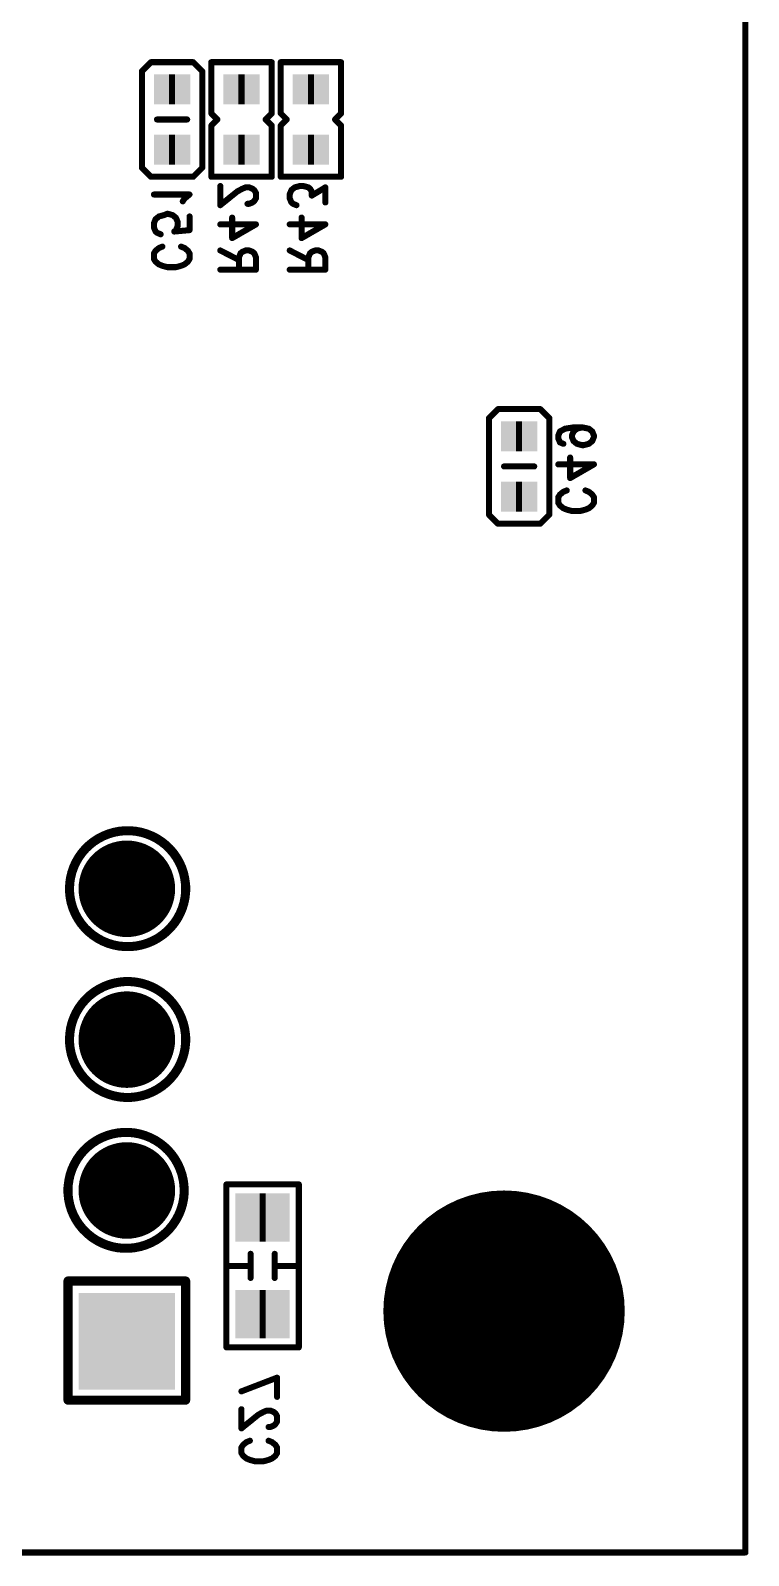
# Model space of a CAD drawing. Extents: x 100 to 156, y 84.7 to 174.
# Drawn here: x 132.15 to 144.05, y 99.95 to 125.22 of the extents above; entities that cross this region are included whole.
import ezdxf

# ---------------------------------------------------------------- set-up
doc = ezdxf.new("R2010")
doc.units = 0
doc.layers.get('0').update_dxf_attribs({"linetype": 'CONTINUOUS'})
doc.layers.add('MASK-BOTTOM_PHO', color=4, linetype='CONTINUOUS')
doc.layers.add('SILK-BOTTOM_PHO', color=5, linetype='CONTINUOUS')

# ---------------------------------------------------------------- blocks, each defined once
blk = doc.blocks.new('SQUARE_28')
blk.add_solid([(0.799972, 0.799972), (0.799972, -0.799972), (-0.799972, 0.799972), (-0.799972, -0.799972)])
blk = doc.blocks.new('ROUND_32')
at = {"const_width": 1.999996}
blk.add_lwpolyline([(-0.999998, 0, 1), (0.999998, 0, 1)], format="xyb", close=True, dxfattribs=at)
blk = doc.blocks.new('ROUND_49')
at = {"const_width": 0.799972}
blk.add_lwpolyline([(-0.399986, 0, 1), (0.399986, 0, 1)], format="xyb", close=True, dxfattribs=at)
blk = doc.blocks.new('ROUND_1')
at = {"const_width": 0.050038}
blk.add_lwpolyline([(-0.025018, 0, 1), (0.025018, 0, 1)], format="xyb", close=True, dxfattribs=at)
blk = doc.blocks.new('SQUARE_16')
blk.add_solid([(0.250062, 0.250062), (0.250062, -0.250062), (-0.250062, 0.250062), (-0.250062, -0.250062)])
blk = doc.blocks.new('SQUARE_161')
blk.add_solid([(0.40005, 0.40005), (0.40005, -0.40005), (-0.40005, 0.40005), (-0.40005, -0.40005)])
blk = doc.blocks.new('ROUND_61')
at = {"const_width": 0.075056}
blk.add_lwpolyline([(-0.037528, 0, 1), (0.037528, 0, 1)], format="xyb", close=True, dxfattribs=at)

msp = doc.modelspace()

# ---------------------------------------------------------------- linework, layer by layer
at = {"layer": 'MASK-BOTTOM_PHO'}
for points, const_width in [([(143.999966, 100.000054), (143.999966, 173.999906)], 0.100076), ([(134.450074, 124.249942), (134.549896, 124.249942)], 0.500124), ([(135.599932, 124.249942), (135.700008, 124.249942)], 0.500124), ([(136.85012, 124.249942), (136.750044, 124.249942)], 0.500124), ([(134.450074, 123.249944), (134.549896, 123.249944)], 0.500124), ([(135.599932, 123.249944), (135.700008, 123.249944)], 0.500124), ([(136.85012, 123.249944), (136.750044, 123.249944)], 0.500124), ([(140.200126, 118.49989), (140.299948, 118.49989)], 0.500124), ([(140.200126, 117.499892), (140.299948, 117.499892)], 0.500124), ([(136.05002, 105.549954), (135.949944, 105.549954)], 0.8001), ([(136.05002, 103.950008), (135.949944, 103.950008)], 0.8001), ([(100.000054, 100.000054), (143.999966, 100.000054)], 0.100076)]:
    msp.add_lwpolyline(points, dxfattribs=dict(at, const_width=const_width))
at = {"layer": 'SILK-BOTTOM_PHO'}
for points, const_width in [([(143.999966, 100.000054), (143.999966, 173.999906)], 0.100076), ([(133.999986, 124.549916), (134.1501, 124.70003)], 0.100076), ([(134.1501, 124.70003), (134.850124, 124.70003)], 0.100076), ([(134.850124, 124.70003), (134.999984, 124.549916)], 0.100076), ([(135.150098, 123.849892), (135.150098, 124.70003)], 0.100076), ([(135.150098, 124.70003), (136.150096, 124.70003)], 0.100076), ([(136.150096, 124.70003), (136.150096, 123.849892)], 0.100076), ([(136.299956, 124.70003), (137.299954, 124.70003)], 0.100076), ([(136.299956, 123.849892), (136.299956, 124.70003)], 0.100076), ([(137.299954, 124.70003), (137.299954, 123.849892)], 0.100076), ([(133.999986, 122.94997), (133.999986, 124.549916)], 0.100076), ([(134.999984, 124.549916), (134.999984, 122.94997)], 0.100076), ([(135.24992, 123.75007), (135.150098, 123.849892)], 0.100076), ([(136.150096, 123.849892), (136.05002, 123.75007)], 0.100076), ([(136.400032, 123.75007), (136.299956, 123.849892)], 0.100076), ([(137.299954, 123.849892), (137.199878, 123.75007)], 0.100076), ([(134.249922, 123.75007), (134.750048, 123.75007)], 0.100076), ([(135.150098, 123.649994), (135.24992, 123.75007)], 0.100076), ([(135.150098, 122.80011), (135.150098, 123.649994)], 0.100076), ([(136.05002, 123.75007), (136.150096, 123.649994)], 0.100076), ([(136.150096, 123.649994), (136.150096, 122.80011)], 0.100076), ([(136.299956, 123.649994), (136.400032, 123.75007)], 0.100076), ([(136.299956, 122.80011), (136.299956, 123.649994)], 0.100076), ([(137.199878, 123.75007), (137.299954, 123.649994)], 0.100076), ([(137.299954, 123.649994), (137.299954, 122.80011)], 0.100076), ([(134.1501, 122.80011), (133.999986, 122.94997)], 0.100076), ([(134.850124, 122.80011), (134.1501, 122.80011)], 0.100076), ([(134.999984, 122.94997), (134.850124, 122.80011)], 0.100076), ([(136.150096, 122.80011), (135.150098, 122.80011)], 0.100076), ([(137.299954, 122.80011), (136.299956, 122.80011)], 0.100076), ([(135.298434, 122.329448), (135.298434, 122.64771)], 0.100076), ([(135.579612, 122.556778), (135.298434, 122.329448)], 0.100076), ([(135.66394, 122.602244), (135.579612, 122.556778)], 0.100076), ([(135.720328, 122.625104), (135.66394, 122.602244)], 0.100076), ([(135.776462, 122.625104), (135.720328, 122.625104)], 0.100076), ([(135.83285, 122.602244), (135.776462, 122.625104)], 0.100076), ([(135.861044, 122.579638), (135.83285, 122.602244)], 0.100076), ([(135.888984, 122.534172), (135.861044, 122.579638)], 0.100076), ([(135.888984, 122.44324), (135.888984, 122.534172)], 0.100076), ([(136.476486, 122.579638), (136.448546, 122.511312)], 0.100076), ([(136.532874, 122.625104), (136.476486, 122.579638)], 0.100076), ([(136.617202, 122.64771), (136.532874, 122.625104)], 0.100076), ([(136.673336, 122.64771), (136.617202, 122.64771)], 0.100076), ([(136.757918, 122.625104), (136.673336, 122.64771)], 0.100076), ([(136.785858, 122.602244), (136.757918, 122.625104)], 0.100076), ([(136.814052, 122.556778), (136.785858, 122.602244)], 0.100076), ([(137.039096, 122.625104), (136.814052, 122.488706)], 0.100076), ([(136.814052, 122.488706), (136.814052, 122.556778)], 0.100076), ([(137.039096, 122.374914), (137.039096, 122.625104)], 0.100076), ([(134.789164, 122.50674), (134.19836, 122.50674)], 0.100076), ([(134.676642, 122.393202), (134.704582, 122.438668)], 0.100076), ([(134.704582, 122.438668), (134.789164, 122.50674)], 0.100076), ([(135.748522, 122.352308), (135.776462, 122.352308)], 0.100076), ([(135.776462, 122.352308), (135.83285, 122.374914)], 0.100076), ([(135.83285, 122.374914), (135.861044, 122.397774)], 0.100076), ([(135.861044, 122.397774), (135.888984, 122.44324)], 0.100076), ([(136.448546, 122.511312), (136.448546, 122.44324)], 0.100076), ([(136.448546, 122.44324), (136.476486, 122.374914)], 0.100076), ([(136.476486, 122.374914), (136.50468, 122.352308)], 0.100076), ([(136.50468, 122.352308), (136.560814, 122.329448)], 0.100076), ([(134.226554, 122.0978), (134.19836, 122.029474)], 0.100076), ([(134.19836, 122.029474), (134.19836, 121.961402)], 0.100076), ([(134.282688, 122.143266), (134.226554, 122.0978)], 0.100076), ([(134.36727, 122.165872), (134.282688, 122.143266)], 0.100076), ([(134.423404, 122.188732), (134.36727, 122.165872)], 0.100076), ([(134.507732, 122.165872), (134.423404, 122.188732)], 0.100076), ([(134.56412, 122.120406), (134.507732, 122.165872)], 0.100076), ([(134.592314, 122.052334), (134.56412, 122.120406)], 0.100076), ([(134.592314, 121.984008), (134.592314, 122.052334)], 0.100076), ([(134.789164, 122.143266), (134.789164, 121.915936)], 0.100076), ([(135.495284, 121.78411), (135.495284, 122.124978)], 0.100076), ([(136.645396, 121.78411), (136.645396, 122.124978)], 0.100076), ([(134.19836, 121.961402), (134.226554, 121.893076)], 0.100076), ([(134.226554, 121.893076), (134.254748, 121.87047)], 0.100076), ([(134.254748, 121.87047), (134.310882, 121.84761)], 0.100076), ([(134.789164, 121.915936), (134.535926, 121.893076)], 0.100076), ([(134.535926, 121.893076), (134.56412, 121.915936)], 0.100076), ([(134.56412, 121.915936), (134.592314, 121.984008)], 0.100076), ([(135.888984, 122.01144), (135.298434, 122.01144)], 0.100076), ([(135.888984, 122.01144), (135.495284, 121.78411)], 0.100076), ([(137.039096, 122.01144), (136.448546, 122.01144)], 0.100076), ([(137.039096, 122.01144), (136.645396, 121.78411)], 0.100076), ([(134.19836, 121.529602), (134.226554, 121.575068)], 0.100076), ([(134.19836, 121.43867), (134.19836, 121.529602)], 0.100076), ([(134.226554, 121.575068), (134.282688, 121.620534)], 0.100076), ([(134.282688, 121.620534), (134.339076, 121.64314)], 0.100076), ([(134.648448, 121.64314), (134.704582, 121.620534)], 0.100076), ([(134.704582, 121.620534), (134.76097, 121.575068)], 0.100076), ([(134.76097, 121.575068), (134.789164, 121.529602)], 0.100076), ([(134.789164, 121.529602), (134.789164, 121.43867)], 0.100076), ([(135.607806, 121.420382), (135.298434, 121.57964)], 0.100076), ([(135.636, 121.534174), (135.607806, 121.465848)], 0.100076), ([(135.66394, 121.55678), (135.636, 121.534174)], 0.100076), ([(135.720328, 121.57964), (135.66394, 121.55678)], 0.100076), ([(135.776462, 121.57964), (135.720328, 121.57964)], 0.100076), ([(135.83285, 121.55678), (135.776462, 121.57964)], 0.100076), ([(135.861044, 121.534174), (135.83285, 121.55678)], 0.100076), ([(135.888984, 121.465848), (135.861044, 121.534174)], 0.100076), ([(136.757918, 121.420382), (136.448546, 121.57964)], 0.100076), ([(136.785858, 121.534174), (136.757918, 121.465848)], 0.100076), ([(136.814052, 121.55678), (136.785858, 121.534174)], 0.100076), ([(136.870186, 121.57964), (136.814052, 121.55678)], 0.100076), ([(136.926574, 121.57964), (136.870186, 121.57964)], 0.100076), ([(136.982708, 121.55678), (136.926574, 121.57964)], 0.100076), ([(137.010902, 121.534174), (136.982708, 121.55678)], 0.100076), ([(137.039096, 121.465848), (137.010902, 121.534174)], 0.100076), ([(134.226554, 121.393204), (134.19836, 121.43867)], 0.100076), ([(134.282688, 121.347738), (134.226554, 121.393204)], 0.100076), ([(134.339076, 121.324878), (134.282688, 121.347738)], 0.100076), ([(134.423404, 121.302272), (134.339076, 121.324878)], 0.100076), ([(134.56412, 121.302272), (134.423404, 121.302272)], 0.100076), ([(134.648448, 121.324878), (134.56412, 121.302272)], 0.100076), ([(134.704582, 121.347738), (134.648448, 121.324878)], 0.100076), ([(134.76097, 121.393204), (134.704582, 121.347738)], 0.100076), ([(134.789164, 121.43867), (134.76097, 121.393204)], 0.100076), ([(135.607806, 121.465848), (135.607806, 121.261378)], 0.100076), ([(135.888984, 121.261378), (135.888984, 121.465848)], 0.100076), ([(136.757918, 121.465848), (136.757918, 121.261378)], 0.100076), ([(137.039096, 121.261378), (137.039096, 121.465848)], 0.100076), ([(135.888984, 121.261378), (135.298434, 121.261378)], 0.100076), ([(137.039096, 121.261378), (136.448546, 121.261378)], 0.100076), ([(139.750038, 118.800118), (139.899898, 118.949978)], 0.100076), ([(139.750038, 117.199918), (139.750038, 118.800118)], 0.100076), ([(139.899898, 118.949978), (140.599922, 118.949978)], 0.100076), ([(140.599922, 118.949978), (140.750036, 118.800118)], 0.100076), ([(140.750036, 118.800118), (140.750036, 117.199918)], 0.100076), ([(140.926566, 118.579646), (140.898372, 118.51132)], 0.100076), ([(140.898372, 118.51132), (140.898372, 118.465854)], 0.100076), ([(141.010894, 118.625112), (140.926566, 118.579646)], 0.100076), ([(141.15161, 118.647718), (141.010894, 118.625112)], 0.100076), ([(141.15161, 118.579646), (141.123416, 118.51132)], 0.100076), ([(141.123416, 118.51132), (141.123416, 118.488714)], 0.100076), ([(141.292072, 118.647718), (141.15161, 118.647718)], 0.100076), ([(141.207744, 118.625112), (141.15161, 118.579646)], 0.100076), ([(141.292072, 118.647718), (141.207744, 118.625112)], 0.100076), ([(141.404594, 118.625112), (141.292072, 118.647718)], 0.100076), ([(141.460982, 118.579646), (141.404594, 118.625112)], 0.100076), ([(141.489176, 118.51132), (141.460982, 118.579646)], 0.100076), ([(141.489176, 118.488714), (141.489176, 118.51132)], 0.100076), ([(140.898372, 118.465854), (140.926566, 118.397782)], 0.100076), ([(140.926566, 118.397782), (140.9827, 118.374922)], 0.100076), ([(141.123416, 118.488714), (141.15161, 118.420388)], 0.100076), ([(141.15161, 118.420388), (141.207744, 118.374922)], 0.100076), ([(141.207744, 118.374922), (141.292072, 118.352316)], 0.100076), ([(141.292072, 118.352316), (141.320266, 118.352316)], 0.100076), ([(141.320266, 118.352316), (141.404594, 118.374922)], 0.100076), ([(141.404594, 118.374922), (141.460982, 118.420388)], 0.100076), ([(141.460982, 118.420388), (141.489176, 118.488714)], 0.100076), ([(139.999974, 118.000018), (140.5001, 118.000018)], 0.100076), ([(141.489176, 118.034054), (140.898372, 118.034054)], 0.100076), ([(141.095222, 117.806724), (141.095222, 118.147846)], 0.100076), ([(141.489176, 118.034054), (141.095222, 117.806724)], 0.100076), ([(140.898372, 117.488716), (140.926566, 117.534182)], 0.100076), ([(140.898372, 117.397784), (140.898372, 117.488716)], 0.100076), ([(140.926566, 117.534182), (140.9827, 117.579648)], 0.100076), ([(140.9827, 117.579648), (141.039088, 117.602254)], 0.100076), ([(141.34846, 117.602254), (141.404594, 117.579648)], 0.100076), ([(141.404594, 117.579648), (141.460982, 117.534182)], 0.100076), ([(141.460982, 117.534182), (141.489176, 117.488716)], 0.100076), ([(141.489176, 117.488716), (141.489176, 117.397784)], 0.100076), ([(140.926566, 117.352318), (140.898372, 117.397784)], 0.100076), ([(140.9827, 117.306852), (140.926566, 117.352318)], 0.100076), ([(141.039088, 117.283992), (140.9827, 117.306852)], 0.100076), ([(141.123416, 117.261386), (141.039088, 117.283992)], 0.100076), ([(141.264132, 117.261386), (141.123416, 117.261386)], 0.100076), ([(141.34846, 117.283992), (141.264132, 117.261386)], 0.100076), ([(141.404594, 117.306852), (141.34846, 117.283992)], 0.100076), ([(141.460982, 117.352318), (141.404594, 117.306852)], 0.100076), ([(141.489176, 117.397784), (141.460982, 117.352318)], 0.100076), ([(139.899898, 117.050058), (139.750038, 117.199918)], 0.100076), ([(140.599922, 117.050058), (139.899898, 117.050058)], 0.100076), ([(140.750036, 117.199918), (140.599922, 117.050058)], 0.100076), ([(135.400034, 106.100118), (135.400034, 103.400098)], 0.100076), ([(136.59993, 106.100118), (135.400034, 106.100118)], 0.100076), ([(136.59993, 103.400098), (136.59993, 106.100118)], 0.100076), ([(135.800084, 104.950006), (135.800084, 104.549956)], 0.100076), ([(136.19988, 104.950006), (136.19988, 104.549956)], 0.100076), ([(135.400034, 104.750108), (135.800084, 104.750108)], 0.100076), ([(136.59993, 104.750108), (136.19988, 104.750108)], 0.100076), ([(134.724902, 104.499918), (132.774944, 104.499918)], 0.150114), ([(132.774944, 104.499918), (132.774944, 103.775002)], 0.150114), ([(134.724902, 102.525068), (134.724902, 104.499918)], 0.150114), ([(132.774944, 103.849932), (132.774944, 102.525068)], 0.150114), ([(135.400034, 103.400098), (136.59993, 103.400098)], 0.100076), ([(136.238996, 102.897686), (135.648446, 102.670356)], 0.100076), ([(136.238996, 102.579424), (136.238996, 102.897686)], 0.100076), ([(132.774944, 102.525068), (134.724902, 102.525068)], 0.150114), ([(135.648446, 102.056692), (135.648446, 102.374954)], 0.100076), ([(136.013952, 102.329488), (135.929624, 102.284022)], 0.100076), ([(136.07034, 102.352348), (136.013952, 102.329488)], 0.100076), ([(136.126474, 102.352348), (136.07034, 102.352348)], 0.100076), ([(136.182862, 102.329488), (136.126474, 102.352348)], 0.100076), ([(136.211056, 102.306882), (136.182862, 102.329488)], 0.100076), ([(135.929624, 102.284022), (135.648446, 102.056692)], 0.100076), ([(136.098534, 102.079552), (136.126474, 102.079552)], 0.100076), ([(136.126474, 102.079552), (136.182862, 102.102158)], 0.100076), ([(136.182862, 102.102158), (136.211056, 102.125018)], 0.100076), ([(136.238996, 102.261416), (136.211056, 102.306882)], 0.100076), ([(136.211056, 102.125018), (136.238996, 102.170484)], 0.100076), ([(136.238996, 102.170484), (136.238996, 102.261416)], 0.100076), ([(135.67664, 101.78415), (135.732774, 101.829616)], 0.100076), ([(135.732774, 101.829616), (135.789162, 101.852222)], 0.100076), ([(136.098534, 101.852222), (136.154668, 101.829616)], 0.100076), ([(136.154668, 101.829616), (136.211056, 101.78415)], 0.100076), ([(135.648446, 101.738684), (135.67664, 101.78415)], 0.100076), ([(135.648446, 101.647752), (135.648446, 101.738684)], 0.100076), ([(135.67664, 101.602286), (135.648446, 101.647752)], 0.100076), ([(135.732774, 101.55682), (135.67664, 101.602286)], 0.100076), ([(135.789162, 101.534214), (135.732774, 101.55682)], 0.100076), ([(136.154668, 101.55682), (136.098534, 101.534214)], 0.100076), ([(136.211056, 101.602286), (136.154668, 101.55682)], 0.100076), ([(136.211056, 101.78415), (136.238996, 101.738684)], 0.100076), ([(136.238996, 101.647752), (136.211056, 101.602286)], 0.100076), ([(136.238996, 101.738684), (136.238996, 101.647752)], 0.100076), ([(135.87349, 101.511354), (135.789162, 101.534214)], 0.100076), ([(136.013952, 101.511354), (135.87349, 101.511354)], 0.100076), ([(136.098534, 101.534214), (136.013952, 101.511354)], 0.100076), ([(100.000054, 100.000054), (143.999966, 100.000054)], 0.100076)]:
    msp.add_lwpolyline(points, dxfattribs=dict(at, const_width=const_width))
at = {"layer": 'SILK-BOTTOM_PHO', "const_width": 0.150114}
for points in [[(134.724902, 110.999016, 1.000792), (132.80009, 111.00054)], [(132.80009, 111.046006, 1.0454787), (134.724902, 111.047784)], [(134.724902, 108.498894, 1.0009241), (132.80009, 108.500672)], [(132.80009, 108.546138, 1.0455753), (134.724902, 108.547662)], [(134.70001, 105.999026, 1.000792), (132.774944, 106.00055)], [(132.774944, 106.046016, 1.0454509), (134.70001, 106.047794)]]:
    msp.add_lwpolyline(points, format="xyb", dxfattribs=at)

# ---------------------------------------------------------------- block references
at = {"layer": 'MASK-BOTTOM_PHO'}
for name, p in [('SQUARE_16', (134.450074, 124.249942)), ('SQUARE_16', (134.549896, 124.249942)), ('SQUARE_16', (135.599932, 124.249942)), ('SQUARE_16', (135.700008, 124.249942)), ('SQUARE_16', (136.750044, 124.249942)), ('SQUARE_16', (136.85012, 124.249942)), ('SQUARE_16', (134.450074, 123.249944)), ('SQUARE_16', (134.549896, 123.249944)), ('SQUARE_16', (135.599932, 123.249944)), ('SQUARE_16', (135.700008, 123.249944)), ('SQUARE_16', (136.750044, 123.249944)), ('SQUARE_16', (136.85012, 123.249944)), ('SQUARE_16', (140.200126, 118.49989)), ('SQUARE_16', (140.299948, 118.49989)), ('SQUARE_16', (140.200126, 117.499892)), ('SQUARE_16', (140.299948, 117.499892)), ('ROUND_49', (133.75005, 111.000032)), ('ROUND_49', (133.75005, 108.49991)), ('ROUND_49', (133.75005, 106.000042)), ('SQUARE_161', (135.949944, 105.549954)), ('SQUARE_161', (136.05002, 105.549954)), ('ROUND_32', (139.999974, 104.000046)), ('SQUARE_28', (133.75005, 103.49992)), ('SQUARE_161', (135.949944, 103.950008)), ('SQUARE_161', (136.05002, 103.950008)), ('ROUND_1', (143.999966, 100.000054))]:
    msp.add_blockref(name, p, dxfattribs=at)
at = {"layer": 'SILK-BOTTOM_PHO'}
for name, p in [('ROUND_1', (134.1501, 124.70003)), ('ROUND_1', (134.850124, 124.70003)), ('ROUND_1', (135.150098, 124.70003)), ('ROUND_1', (136.150096, 124.70003)), ('ROUND_1', (136.299956, 124.70003)), ('ROUND_1', (136.299956, 124.70003)), ('ROUND_1', (137.299954, 124.70003)), ('ROUND_1', (133.999986, 124.549916)), ('ROUND_1', (134.999984, 124.549916)), ('ROUND_1', (135.150098, 123.849892)), ('ROUND_1', (136.150096, 123.849892)), ('ROUND_1', (136.299956, 123.849892)), ('ROUND_1', (137.299954, 123.849892)), ('ROUND_1', (134.249922, 123.75007)), ('ROUND_1', (134.750048, 123.75007)), ('ROUND_1', (135.150098, 123.649994)), ('ROUND_1', (135.24992, 123.75007)), ('ROUND_1', (136.05002, 123.75007)), ('ROUND_1', (136.150096, 123.649994)), ('ROUND_1', (136.299956, 123.649994)), ('ROUND_1', (136.400032, 123.75007)), ('ROUND_1', (137.199878, 123.75007)), ('ROUND_1', (137.299954, 123.649994)), ('ROUND_1', (133.999986, 122.94997)), ('ROUND_1', (134.1501, 122.80011)), ('ROUND_1', (134.850124, 122.80011)), ('ROUND_1', (134.999984, 122.94997)), ('ROUND_1', (134.999984, 122.94997)), ('ROUND_1', (135.150098, 122.80011)), ('ROUND_1', (136.150096, 122.80011)), ('ROUND_1', (136.150096, 122.80011)), ('ROUND_1', (136.299956, 122.80011)), ('ROUND_1', (137.299954, 122.80011)), ('ROUND_1', (135.298434, 122.64771)), ('ROUND_1', (135.579612, 122.556778)), ('ROUND_1', (135.66394, 122.602244)), ('ROUND_1', (135.720328, 122.625104)), ('ROUND_1', (135.776462, 122.625104)), ('ROUND_1', (135.83285, 122.602244)), ('ROUND_1', (135.861044, 122.579638)), ('ROUND_1', (135.888984, 122.534172)), ('ROUND_1', (136.476486, 122.579638)), ('ROUND_1', (136.532874, 122.625104)), ('ROUND_1', (136.617202, 122.64771)), ('ROUND_1', (136.673336, 122.64771)), ('ROUND_1', (136.757918, 122.625104)), ('ROUND_1', (136.785858, 122.602244)), ('ROUND_1', (136.814052, 122.556778)), ('ROUND_1', (137.039096, 122.625104)), ('ROUND_1', (134.19836, 122.50674)), ('ROUND_1', (134.676642, 122.393202)), ('ROUND_1', (134.704582, 122.438668)), ('ROUND_1', (134.789164, 122.50674)), ('ROUND_1', (135.298434, 122.329448)), ('ROUND_1', (135.748522, 122.352308)), ('ROUND_1', (135.776462, 122.352308)), ('ROUND_1', (135.83285, 122.374914)), ('ROUND_1', (135.861044, 122.397774)), ('ROUND_1', (135.888984, 122.44324)), ('ROUND_1', (136.448546, 122.511312)), ('ROUND_1', (136.448546, 122.44324)), ('ROUND_1', (136.476486, 122.374914)), ('ROUND_1', (136.50468, 122.352308)), ('ROUND_1', (136.560814, 122.329448)), ('ROUND_1', (136.814052, 122.488706)), ('ROUND_1', (137.039096, 122.374914)), ('ROUND_1', (134.19836, 122.029474)), ('ROUND_1', (134.226554, 122.0978)), ('ROUND_1', (134.282688, 122.143266)), ('ROUND_1', (134.36727, 122.165872)), ('ROUND_1', (134.423404, 122.188732)), ('ROUND_1', (134.507732, 122.165872)), ('ROUND_1', (134.56412, 122.120406)), ('ROUND_1', (134.592314, 122.052334)), ('ROUND_1', (134.592314, 122.052334)), ('ROUND_1', (134.789164, 122.143266)), ('ROUND_1', (135.495284, 122.124978)), ('ROUND_1', (136.645396, 122.124978)), ('ROUND_1', (134.19836, 121.961402)), ('ROUND_1', (134.226554, 121.893076)), ('ROUND_1', (134.254748, 121.87047)), ('ROUND_1', (134.310882, 121.84761)), ('ROUND_1', (134.535926, 121.893076)), ('ROUND_1', (134.56412, 121.915936)), ('ROUND_1', (134.592314, 121.984008)), ('ROUND_1', (134.592314, 121.984008)), ('ROUND_1', (134.789164, 121.915936)), ('ROUND_1', (135.298434, 122.01144)), ('ROUND_1', (135.495284, 121.78411)), ('ROUND_1', (135.888984, 122.01144)), ('ROUND_1', (135.888984, 122.01144)), ('ROUND_1', (136.448546, 122.01144)), ('ROUND_1', (136.645396, 121.78411)), ('ROUND_1', (137.039096, 122.01144)), ('ROUND_1', (137.039096, 122.01144)), ('ROUND_1', (134.19836, 121.529602)), ('ROUND_1', (134.226554, 121.575068)), ('ROUND_1', (134.282688, 121.620534)), ('ROUND_1', (134.339076, 121.64314)), ('ROUND_1', (134.648448, 121.64314)), ('ROUND_1', (134.704582, 121.620534)), ('ROUND_1', (134.76097, 121.575068)), ('ROUND_1', (134.789164, 121.529602)), ('ROUND_1', (135.298434, 121.57964)), ('ROUND_1', (135.636, 121.534174)), ('ROUND_1', (135.66394, 121.55678)), ('ROUND_1', (135.720328, 121.57964)), ('ROUND_1', (135.776462, 121.57964)), ('ROUND_1', (135.83285, 121.55678)), ('ROUND_1', (135.861044, 121.534174)), ('ROUND_1', (136.448546, 121.57964)), ('ROUND_1', (136.785858, 121.534174)), ('ROUND_1', (136.814052, 121.55678)), ('ROUND_1', (136.870186, 121.57964)), ('ROUND_1', (136.870186, 121.57964)), ('ROUND_1', (136.926574, 121.57964)), ('ROUND_1', (136.982708, 121.55678)), ('ROUND_1', (137.010902, 121.534174)), ('ROUND_1', (134.19836, 121.43867)), ('ROUND_1', (134.226554, 121.393204)), ('ROUND_1', (134.282688, 121.347738)), ('ROUND_1', (134.339076, 121.324878)), ('ROUND_1', (134.423404, 121.302272)), ('ROUND_1', (134.56412, 121.302272)), ('ROUND_1', (134.648448, 121.324878)), ('ROUND_1', (134.704582, 121.347738)), ('ROUND_1', (134.76097, 121.393204)), ('ROUND_1', (134.789164, 121.43867)), ('ROUND_1', (135.607806, 121.465848)), ('ROUND_1', (135.607806, 121.420382)), ('ROUND_1', (135.888984, 121.465848)), ('ROUND_1', (136.757918, 121.465848)), ('ROUND_1', (136.757918, 121.420382)), ('ROUND_1', (137.039096, 121.465848)), ('ROUND_1', (135.298434, 121.261378)), ('ROUND_1', (135.607806, 121.261378)), ('ROUND_1', (135.888984, 121.261378)), ('ROUND_1', (135.888984, 121.261378)), ('ROUND_1', (136.448546, 121.261378)), ('ROUND_1', (136.757918, 121.261378)), ('ROUND_1', (137.039096, 121.261378)), ('ROUND_1', (137.039096, 121.261378)), ('ROUND_1', (139.750038, 118.800118)), ('ROUND_1', (139.899898, 118.949978)), ('ROUND_1', (140.599922, 118.949978)), ('ROUND_1', (140.750036, 118.800118)), ('ROUND_1', (140.898372, 118.51132)), ('ROUND_1', (140.926566, 118.579646)), ('ROUND_1', (141.010894, 118.625112)), ('ROUND_1', (141.123416, 118.51132)), ('ROUND_1', (141.15161, 118.647718)), ('ROUND_1', (141.15161, 118.579646)), ('ROUND_1', (141.207744, 118.625112)), ('ROUND_1', (141.292072, 118.647718)), ('ROUND_1', (141.292072, 118.647718)), ('ROUND_1', (141.404594, 118.625112)), ('ROUND_1', (141.460982, 118.579646)), ('ROUND_1', (141.489176, 118.51132)), ('ROUND_1', (140.898372, 118.465854)), ('ROUND_1', (140.926566, 118.397782)), ('ROUND_1', (140.9827, 118.374922)), ('ROUND_1', (141.123416, 118.488714)), ('ROUND_1', (141.15161, 118.420388)), ('ROUND_1', (141.207744, 118.374922)), ('ROUND_1', (141.292072, 118.352316)), ('ROUND_1', (141.320266, 118.352316)), ('ROUND_1', (141.404594, 118.374922)), ('ROUND_1', (141.460982, 118.420388)), ('ROUND_1', (141.489176, 118.488714)), ('ROUND_1', (139.999974, 118.000018)), ('ROUND_1', (140.5001, 118.000018)), ('ROUND_1', (140.898372, 118.034054)), ('ROUND_1', (141.095222, 118.147846)), ('ROUND_1', (141.489176, 118.034054)), ('ROUND_1', (141.489176, 118.034054)), ('ROUND_1', (141.095222, 117.806724)), ('ROUND_1', (140.898372, 117.488716)), ('ROUND_1', (140.926566, 117.534182)), ('ROUND_1', (140.9827, 117.579648)), ('ROUND_1', (141.039088, 117.602254)), ('ROUND_1', (141.34846, 117.602254)), ('ROUND_1', (141.404594, 117.579648)), ('ROUND_1', (141.460982, 117.534182)), ('ROUND_1', (141.489176, 117.488716)), ('ROUND_1', (140.898372, 117.397784)), ('ROUND_1', (140.926566, 117.352318)), ('ROUND_1', (140.9827, 117.306852)), ('ROUND_1', (141.039088, 117.283992)), ('ROUND_1', (141.123416, 117.261386)), ('ROUND_1', (141.264132, 117.261386)), ('ROUND_1', (141.34846, 117.283992)), ('ROUND_1', (141.404594, 117.306852)), ('ROUND_1', (141.460982, 117.352318)), ('ROUND_1', (141.489176, 117.397784)), ('ROUND_1', (139.750038, 117.199918)), ('ROUND_1', (139.899898, 117.050058)), ('ROUND_1', (140.599922, 117.050058)), ('ROUND_1', (140.750036, 117.199918)), ('ROUND_1', (140.750036, 117.199918)), ('ROUND_61', (132.80009, 111.046006)), ('ROUND_61', (132.80009, 111.00054)), ('ROUND_61', (134.724902, 111.047784)), ('ROUND_61', (134.724902, 110.999016)), ('ROUND_61', (132.80009, 108.546138)), ('ROUND_61', (132.80009, 108.500672)), ('ROUND_61', (134.724902, 108.547662)), ('ROUND_61', (134.724902, 108.498894)), ('ROUND_61', (132.774944, 106.046016)), ('ROUND_61', (132.774944, 106.00055)), ('ROUND_61', (134.70001, 106.047794)), ('ROUND_61', (134.70001, 105.999026)), ('ROUND_1', (135.400034, 106.100118)), ('ROUND_1', (135.400034, 106.100118)), ('ROUND_1', (136.59993, 106.100118)), ('ROUND_1', (135.800084, 104.950006)), ('ROUND_1', (136.19988, 104.950006)), ('ROUND_1', (135.400034, 104.750108)), ('ROUND_1', (135.800084, 104.750108)), ('ROUND_1', (136.19988, 104.750108)), ('ROUND_1', (136.59993, 104.750108)), ('ROUND_61', (132.774944, 104.499918)), ('ROUND_61', (134.724902, 104.499918)), ('ROUND_1', (135.800084, 104.549956)), ('ROUND_1', (136.19988, 104.549956)), ('ROUND_61', (132.774944, 103.849932)), ('ROUND_61', (132.774944, 103.775002)), ('ROUND_1', (135.400034, 103.400098)), ('ROUND_1', (136.59993, 103.400098)), ('ROUND_1', (136.238996, 102.897686)), ('ROUND_1', (136.238996, 102.897686)), ('ROUND_1', (135.648446, 102.670356)), ('ROUND_1', (136.238996, 102.579424)), ('ROUND_61', (132.774944, 102.525068)), ('ROUND_61', (134.724902, 102.525068)), ('ROUND_1', (135.648446, 102.374954)), ('ROUND_1', (136.013952, 102.329488)), ('ROUND_1', (136.07034, 102.352348)), ('ROUND_1', (136.126474, 102.352348)), ('ROUND_1', (136.182862, 102.329488)), ('ROUND_1', (135.929624, 102.284022)), ('ROUND_1', (136.098534, 102.079552)), ('ROUND_1', (136.126474, 102.079552)), ('ROUND_1', (136.182862, 102.102158)), ('ROUND_1', (136.211056, 102.306882)), ('ROUND_1', (136.211056, 102.125018)), ('ROUND_1', (136.238996, 102.261416)), ('ROUND_1', (136.238996, 102.170484)), ('ROUND_1', (135.648446, 102.056692)), ('ROUND_1', (135.732774, 101.829616)), ('ROUND_1', (135.789162, 101.852222)), ('ROUND_1', (136.098534, 101.852222)), ('ROUND_1', (136.154668, 101.829616)), ('ROUND_1', (135.648446, 101.738684)), ('ROUND_1', (135.648446, 101.647752)), ('ROUND_1', (135.67664, 101.78415)), ('ROUND_1', (135.67664, 101.602286)), ('ROUND_1', (135.732774, 101.55682)), ('ROUND_1', (136.154668, 101.55682)), ('ROUND_1', (136.211056, 101.78415)), ('ROUND_1', (136.211056, 101.602286)), ('ROUND_1', (136.238996, 101.738684)), ('ROUND_1', (136.238996, 101.647752)), ('ROUND_1', (135.789162, 101.534214)), ('ROUND_1', (135.87349, 101.511354)), ('ROUND_1', (136.013952, 101.511354)), ('ROUND_1', (136.098534, 101.534214)), ('ROUND_1', (143.999966, 100.000054))]:
    msp.add_blockref(name, p, dxfattribs=at)

doc.saveas('drawing.dxf')
